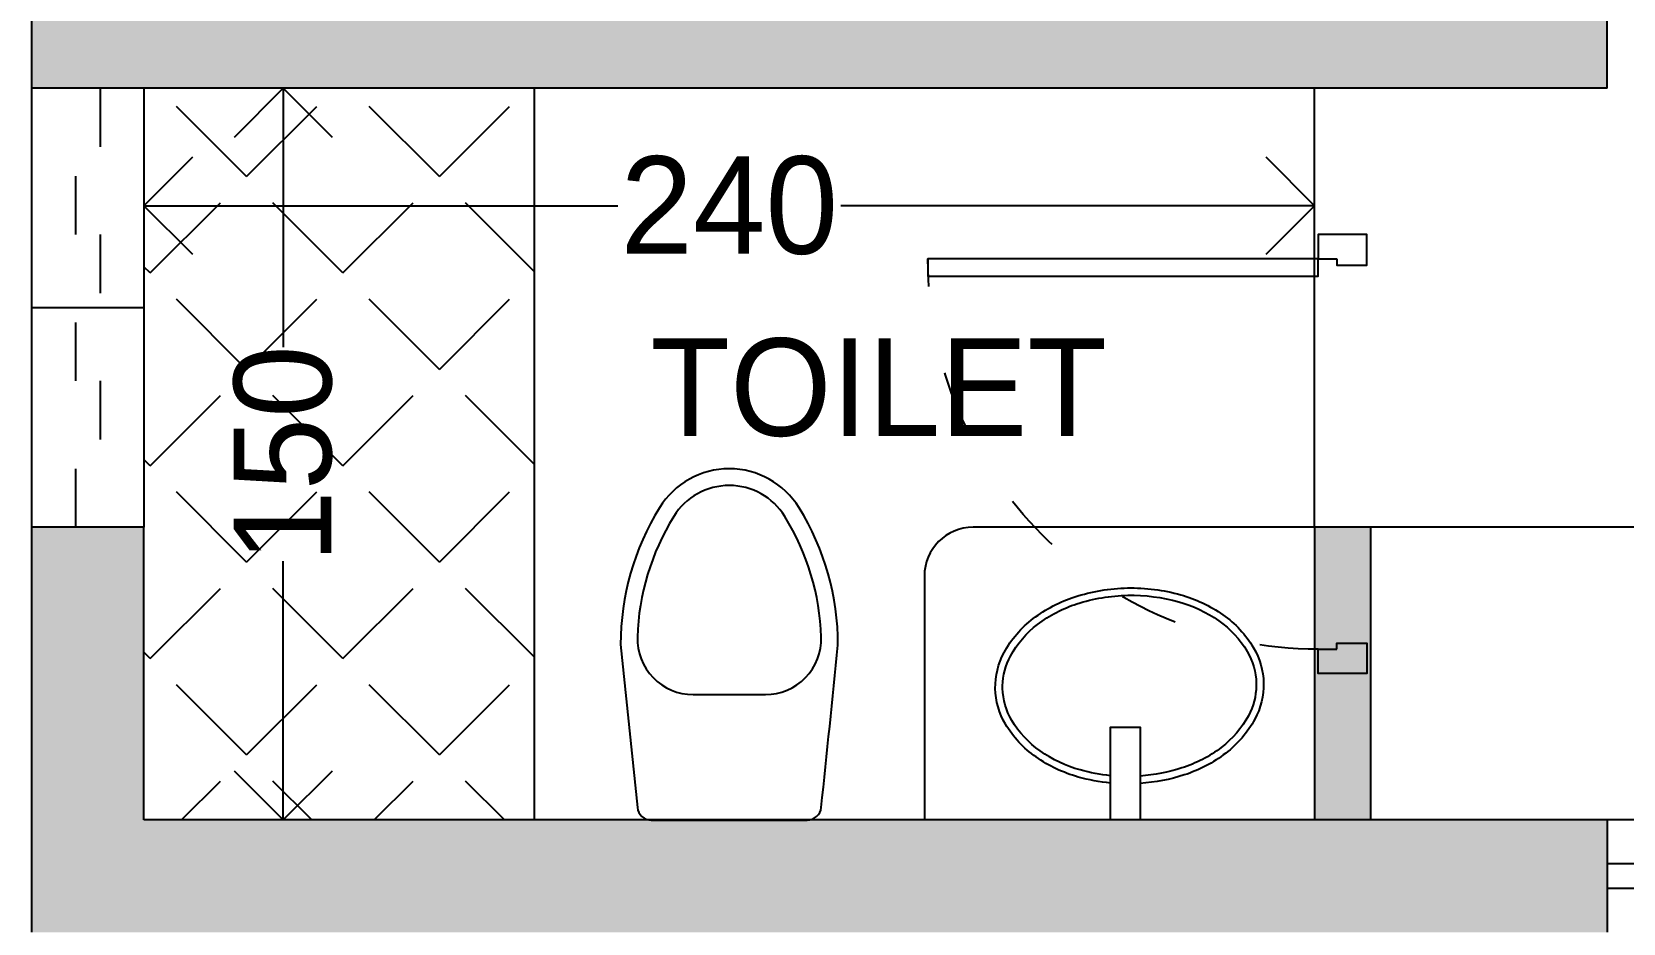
# Model space of a CAD drawing. Header units: inches. Extents: x -706 to 45253, y -3984 to 13819.
# Drawn here: x 19657.1 to 19983.4, y 35.8 to 218.5 of the extents above; entities that cross this region are included whole.
import ezdxf

# ---------------------------------------------------------------- set-up
doc = ezdxf.new("R2010")
doc.units = ezdxf.units.IN
doc.header["$PDMODE"] = 99
doc.header["$PDSIZE"] = 0.2
doc.linetypes.add('ACAD_ISO03W100', pattern=[30, 12, -18])
for name, color, linetype in [('BC-FURNITURE', 8, 'Continuous'), ('BC-Hatch', 8, 'Continuous'), ('BC-JOINARY', 27, 'Continuous'), ('BC-WALLS', 1, 'Continuous'), ('BC-WHITECOLOR', 7, 'Continuous')]:
    doc.layers.add(name, color=color, linetype=linetype)
doc.styles.add('BC-1IN100-1', font='FreeSans.ttf', dxfattribs={"height": 20})
doc.styles.add('style2', font='FreeSans.ttf')
doc.dimstyles.new('BC-1IN100-1', dxfattribs={"dimtxt": 20, "dimasz": 20, "dimexe": 0.18, "dimexo": 0.0625, "dimgap": 1, "dimtad": 0, "dimtoh": 1, "dimdec": 1, "dimzin": 12, "dimdsep": 46, "dimtxsty": 'BC-1IN100-1', "dimblk": 'OPEN90', "dimcen": 0.09, "dimse1": 1, "dimse2": 1, "dimclrd": 256, "dimclre": 256, "dimclrt": 7, "dimadec": 0, "dimazin": 0, "dimtfac": 1, "dimtdec": 1, "dimtofl": 0, "dimtmove": 1, "dimatfit": 3, "dimldrblk": 'OPEN90', "dimfxl": 0, "dimtolj": 1, "dimtzin": 0, "dimlwd": -1, "dimarcsym": 0})

# ---------------------------------------------------------------- blocks, each defined once
blk = doc.blocks.new('02 GROUND FLOOR$0$wc-wh')
at = {"color": 0, "linetype": 'ByBlock'}
for points in [[(315, 195), (22.4, 164.8, 0.384412), (0, 139.9), (0, -140, 0.383904), (22.4, -164.9, 0.001434), (313.7, -194.9, 0.140641), (560.2, -125.2, 0.259738), (630, 0, 0.259738), (560.2, 125.2, 0.139471)], [(225, 64.9), (225, -64.9, 0.422961), (328, -164.8, 0.13189), (544.4, -99.7, 0.259738), (600, 0, 0.259738), (544.4, 99.7, 0.13189), (328, 164.8, 0.422961)]]:
    blk.add_lwpolyline(points, format="xyb", close=True, dxfattribs=at)
blk.add_arc((316.2, -170), 25, 264.2811, 270.16, dxfattribs=at)
blk = doc.blocks.new('A$C6E117E9E')
at = {"xscale": -1, "rotation": 30.00000247440961}
blk.add_blockref('02 GROUND FLOOR$0$wc-wh', (563.6, 388.6), dxfattribs=at)
blk = doc.blocks.new('GOBIND DOOR 7')
at = {"layer": 'BC-Hatch', "linetype": 'ACAD_ISO03W100'}
blk.add_arc((33263.53, 16175.5), 80, 0, 90, dxfattribs=at)
at = {"layer": 'BC-JOINARY'}
blk.add_lwpolyline([(33263.53, 16175.5), (33263.53, 16255.5), (33267.03, 16255.5), (33267.03, 16175.5)], close=True, dxfattribs=at)
for points in [[(33263.53, 16171.7), (33264.78, 16171.7), (33264.78, 16165.5), (33258.53, 16165.5), (33258.53, 16175.5), (33263.53, 16175.5), (33263.53, 16171.7)], [(33343.53, 16171.7), (33342.28, 16171.7), (33342.28, 16165.5), (33348.53, 16165.5), (33348.53, 16175.5), (33343.53, 16175.5), (33343.53, 16171.7)]]:
    blk.add_lwpolyline(points, dxfattribs=at)
blk = doc.blocks.new('_Open90')
at = {"color": 0, "linetype": 'ByBlock', "lineweight": -2}
for p, q in [((-0.5, 0.5), (0, 0)), ((0, 0), (-1, 0)), ((0, 0), (-0.5, -0.5))]:
    blk.add_line(p, q, dxfattribs=at)
blk = doc.blocks.new('*D396')
at = {"layer": 'BC-Hatch'}
for p, q in [((19708.68, 186.91), (19708.68, 153.85)), ((19708.68, 76.91), (19708.68, 109.96))]:
    blk.add_line(p, q, dxfattribs=at)
at = {"layer": 'Defpoints', "color": 0}
for p in [(19760.13, 206.91), (19708.68, 56.91), (19760.13, 56.91)]:
    blk.add_point(p, dxfattribs=at)
at = {"layer": 'BC-Hatch', "xscale": 20, "yscale": 20, "zscale": 20}
for p, rotation in [((19708.68, 206.91), 90), ((19708.68, 56.91), 270)]:
    blk.add_blockref('_Open90', p, dxfattribs=dict(at, rotation=rotation))
at = {"layer": 'BC-Hatch', "color": 7, "insert": (19708.68, 131.91), "char_height": 20, "attachment_point": 5, "rotation": 90, "style": 'BC-1IN100-1'}
blk.add_mtext('\\A1;150', dxfattribs=at)
blk = doc.blocks.new('*D397')
at = {"layer": 'BC-Hatch'}
for p, q in [((19700.13, 182.83), (19777.26, 182.83)), ((19900.13, 182.83), (19823.01, 182.83))]:
    blk.add_line(p, q, dxfattribs=at)
at = {"layer": 'Defpoints', "color": 0}
for p in [(19680.13, 182.83), (19680.13, 56.91), (19920.13, 56.91)]:
    blk.add_point(p, dxfattribs=at)
at = {"layer": 'BC-Hatch', "xscale": 20, "yscale": 20, "zscale": 20, "rotation": 180}
blk.add_blockref('_Open90', (19680.13, 182.83), dxfattribs=at)
at = {"layer": 'BC-Hatch', "xscale": 20, "yscale": 20, "zscale": 20}
blk.add_blockref('_Open90', (19920.13, 182.83), dxfattribs=at)
at = {"layer": 'BC-Hatch', "color": 7, "insert": (19800.13, 182.83), "char_height": 20, "attachment_point": 5, "style": 'BC-1IN100-1'}
blk.add_mtext('\\A1;240', dxfattribs=at)

msp = doc.modelspace()

# ---------------------------------------------------------------- hatches: boundary and pattern name
at = {"layer": 'BC-Hatch'}
h = msp.add_hatch(color=16, dxfattribs=at)
h.paths.add_polyline_path([(20739.13, 206.91), (20739.13, 582.91), (20716.13, 582.91), (20716.13, 206.91)])
h.paths.add_polyline_path([(20702.34, 33.91), (20711.25, 51.69), (20703.7, 33.91), (20739.13, 33.91), (20739.13, 56.91), (20678.98, 56.91), (20684.84, 33.91), (20692.57, 33.91), (20692.7, 34.8), (20692.65, 33.91)])
h.paths.add_polyline_path([(20683.01, 33.91), (20678.8, 56.91), (20621.13, 56.91), (20621.13, 33.91), (20666.02, 33.91), (20655.5, 46.39), (20669.98, 33.91)])
h.paths.add_polyline_path([(20421.13, 33.91), (20421.13, 56.91), (20253.13, 56.91), (20253.13, 46.13), (20253.13, 33.91)])
h.paths.add_polyline_path([(20303.13, 218.41, 1), (20326.13, 218.41, 1)])
h.paths.add_polyline_path([(20303.13, 571.41, 1), (20326.13, 571.41, 1)])
h.paths.add_polyline_path([(20093.13, 469.91), (20093.13, 582.91), (20070.13, 582.91), (20070.13, 469.91)])
h.paths.add_polyline_path([(20093.13, 56.91), (20093.13, 319.91), (20070.13, 319.91), (20070.13, 229.91), (20070.13, 56.91), (20040.13, 56.91), (20040.13, 33.91), (20143.13, 33.91), (20143.13, 46.13), (20143.13, 56.91)])
h.paths.add_polyline_path([(19980.13, 206.91), (19980.13, 229.91), (19680.13, 229.91), (19680.13, 294.91), (19657.13, 294.91), (19657.13, 206.91), (19680.13, 206.91)])
h.paths.add_polyline_path([(19680.13, 494.91), (19680.13, 571.41), (19957.13, 571.41), (19957.13, 559.91), (19980.13, 559.91), (19980.13, 582.91), (19657.13, 582.91), (19657.13, 494.91)])
h.paths.add_polyline_path([(19680.13, 56.91), (19680.13, 116.91), (19657.13, 116.91), (19657.13, 33.91), (19980.13, 33.91), (19980.13, 56.91)])
h.paths.add_polyline_path([(20093.13, -289.09), (20093.13, -266.09), (19995.13, -266.09), (19995.13, -289.09)])
h.paths.add_polyline_path([(20401.13, -289.09), (20401.13, -266.09), (20326.13, -266.09), (20303.13, -266.09), (20303.13, -289.09)])
h.paths.add_polyline_path([(20378.13, -600.59, 1), (20401.13, -600.59, 1)])
h.paths.add_polyline_path([(19995.13, -600.59, 1), (20018.13, -600.59, 1)])
h.paths.add_polyline_path([(19931.63, 56.91), (19931.63, 116.91), (19920.13, 116.91), (19920.13, 61.91, 0.002309), (19920.87, 61.91), (19924.67, 61.91), (19924.67, 63.16), (19930.87, 63.16), (19930.87, 56.91)], flags=16)
h = msp.add_hatch(dxfattribs=at)
h.set_pattern_fill('ANGLE', color=256, scale=4, angle=45, style=0)
h.set_pattern_definition([(45, (2572.215, 90), (-19.756563, 19.756563), [20.32, -7.62]), (135, (2572.215, 90), (-19.756563, -19.756563), [20.32, -7.62])])
h.paths.add_polyline_path([(19760.13, 206.91), (19760.13, 56.91), (19680.13, 56.91), (19680.13, 86.91), (19680.13, 176.91), (19680.13, 206.91)])
msp.add_hatch(color=16, dxfattribs=at).paths.add_polyline_path([(19931.63, 56.91), (19931.63, 116.91), (19920.13, 116.91), (19920.13, 56.91)])

# ---------------------------------------------------------------- linework, layer by layer
at = {"layer": 'BC-FURNITURE', "linetype": 'Continuous'}
for points in [[(19878.31, 64.48, -0.044961), (19871.68, 65.71, -0.084431), (19863.02, 69.82, -0.106426), (19856.76, 76.56, -0.12976), (19854.68, 83.85, -0.12976), (19856.47, 91.22, -0.106426), (19862.46, 98.2, -0.084431), (19870.95, 102.65, -0.073534), (19881.79, 104.47, -0.073534), (19892.68, 103.08, -0.084431), (19901.35, 98.97, -0.106426), (19907.6, 92.23, -0.12976), (19909.68, 84.94, -0.12976), (19907.89, 77.57, -0.106426), (19901.91, 70.59, -0.084431), (19893.42, 66.14, -0.061337), (19884.4, 64.4, -0.012143)], [(19878.31, 65.99, -0.043977), (19872.09, 67.16, -0.084431), (19863.88, 71.05, -0.106426), (19858.05, 77.32, -0.12976), (19856.18, 83.88, -0.009633), (19856.18, 84.4, -0.119977), (19857.79, 90.51, -0.106426), (19863.36, 97.01, -0.084431), (19871.41, 101.22, -0.073534), (19881.82, 102.97, -0.073534), (19892.28, 101.63, -0.084431), (19900.49, 97.75, -0.106426), (19906.31, 91.47, -0.12976), (19908.18, 84.91, -0.009633), (19908.18, 84.4, -0.119977), (19906.57, 78.28, -0.106426), (19901, 71.78, -0.084431), (19892.95, 67.57, -0.060622), (19884.4, 65.91, -0.012855)]]:
    msp.add_lwpolyline(points, format="xyb", dxfattribs=at)
msp.add_lwpolyline([(19884.4, 56.91), (19878.31, 56.91), (19878.31, 75.93), (19884.4, 75.93)], close=True, dxfattribs=at)
at = {"layer": 'BC-WALLS'}
for p, q in [((19657.13, 206.91), (19657.13, 294.91)), ((19980.13, 206.91), (19980.13, 229.91)), ((19680.13, 206.91), (19657.13, 206.91)), ((19980.13, 206.91), (19680.13, 206.91)), ((19680.13, 116.91), (19657.13, 116.91)), ((19657.13, 33.91), (19657.13, 116.91)), ((19680.13, 56.91), (19680.13, 116.91)), ((19920.13, 116.91), (19920.13, 56.91)), ((19931.63, 116.91), (19920.13, 116.91)), ((19931.63, 116.91), (19931.63, 56.91)), ((19980.13, 56.91), (19680.13, 56.91)), ((19980.13, 56.91), (19980.13, 33.91))]:
    msp.add_line(p, q, dxfattribs=at)
at = {"layer": 'BC-WHITECOLOR'}
for p, q in [((19657.13, 116.91), (19657.13, 206.91)), ((19680.13, 206.91), (19680.13, 116.91)), ((19760.13, 206.91), (19760.13, 56.91)), ((19920.13, 116.91), (19920.13, 206.91)), ((19680.13, 161.91), (19657.13, 161.91)), ((19920.13, 116.91), (19850.13, 116.91)), ((20070.13, 116.91), (19931.63, 116.91)), ((19840.13, 106.91), (19840.13, 56.91)), ((20040.13, 56.91), (19980.13, 56.91)), ((20040.13, 47.91), (19980.13, 47.91)), ((19980.13, 42.91), (20040.13, 42.91))]:
    msp.add_line(p, q, dxfattribs=at)
at = {"layer": 'BC-WHITECOLOR', "linetype": 'ACAD_ISO03W100'}
for p, q in [((19666.13, 116.91), (19666.13, 206.91)), ((19671.13, 206.91), (19671.13, 116.91))]:
    msp.add_line(p, q, dxfattribs=at)
at = {"layer": 'BC-WHITECOLOR'}
msp.add_arc((19850.13, 106.91), 10, 90, 180, dxfattribs=at)

# ---------------------------------------------------------------- block references
at = {"layer": 'BC-JOINARY', "xscale": -1, "rotation": 89.99999999999999}
msp.add_blockref('GOBIND DOOR 7', (36096.37, 33435.44), dxfattribs=at)
at = {"layer": 'BC-WHITECOLOR', "xscale": -0.1142857142232525, "yscale": 0.1142857142232525, "zscale": 0.1142857142232525, "rotation": 120.0000024744074}
msp.add_blockref('A$C6E117E9E', (19806.39, 134.89), dxfattribs=at)

# ---------------------------------------------------------------- texts
at = {"layer": 'BC-WHITECOLOR', "insert": (19783.97, 135.37), "char_height": 20, "width": 113.9495, "attachment_point": 7, "style": 'style2'}
msp.add_mtext('{\\fFreeSans|b0|i0|c0|p18;TOILET}', dxfattribs=at)

# ---------------------------------------------------------------- dimensions: what is measured, and where the dimension line sits
at = {"layer": 'BC-Hatch'}
dim = msp.add_linear_dim(base=(19708.68, 56.91), p1=(19760.13, 206.91), p2=(19760.13, 56.91), angle=270, dimstyle='BC-1IN100-1', dxfattribs=at)
dim.commit()
dim.dimension.update_dxf_attribs({"geometry": '*D396', "text_midpoint": (19708.68, 131.91)})
dim = msp.add_linear_dim(base=(19680.13, 182.83), p1=(19920.13, 56.91), p2=(19680.13, 56.91), dimstyle='BC-1IN100-1', dxfattribs=at)
dim.commit()
dim.dimension.update_dxf_attribs({"geometry": '*D397', "text_midpoint": (19800.13, 182.83)})

doc.saveas('drawing.dxf')
